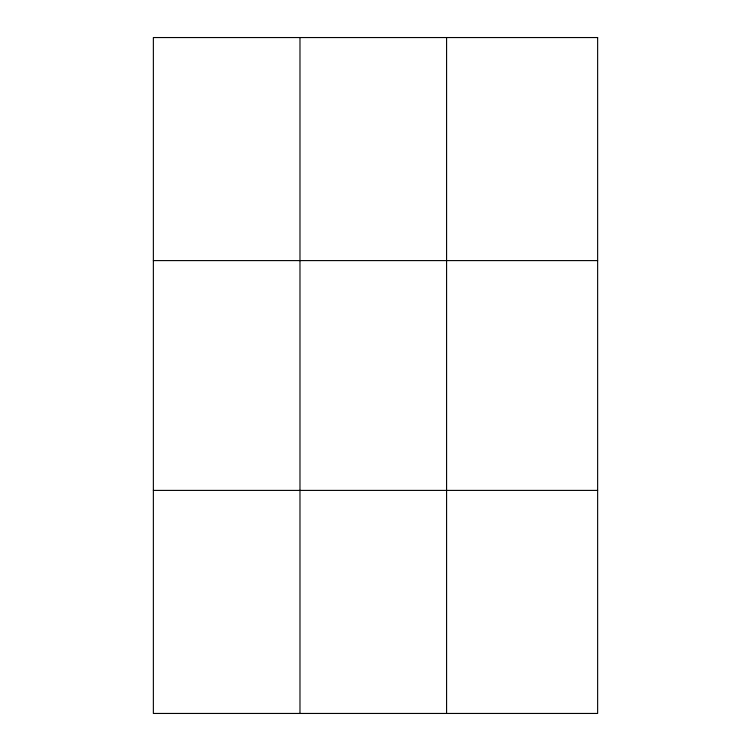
<?xml version="1.0" encoding="UTF-8"?>
<svg xmlns="http://www.w3.org/2000/svg" width="751" height="751" viewBox="0 0 751 751"><rect width="100%" height="100%" fill="white"/><g stroke="black" fill="none" stroke-linecap="round" stroke-linejoin="round"><path stroke-width="1.13" d="M299.978 713.45L299.978 37.55M446.582 713.45L446.582 37.55M153.364 260.597L597.636 260.597M153.364 490.403L597.636 490.403M597.636 37.55L597.636 713.45L153.364 713.45L153.364 37.55L597.636 37.55"/></g></svg>
